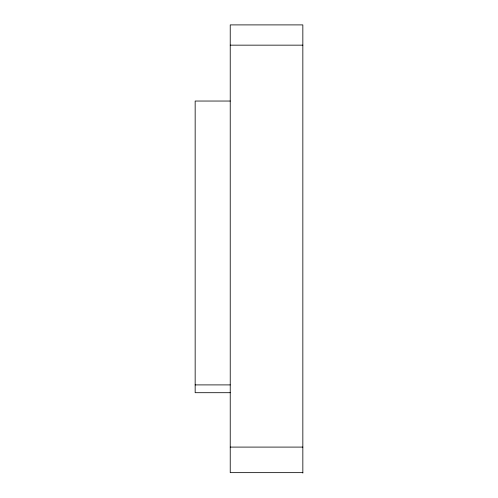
<?xml version="1.0" encoding="UTF-8"?>
<svg xmlns="http://www.w3.org/2000/svg" width="498" height="498" viewBox="0 0 498 498"><rect width="100%" height="100%" fill="white"/><g stroke="black" fill="none" stroke-linecap="round" stroke-linejoin="round"><path stroke-width="0.75" d="M230.232 45.156L302.84 45.156M230.232 101.038L195.16 101.038L195.16 392.704L230.232 392.704M195.16 384.904L230.232 384.904M230.232 447.092L302.84 447.092M302.84 472.646L230.232 472.646L230.232 24.9L302.84 24.9L302.84 473.1"/></g></svg>
